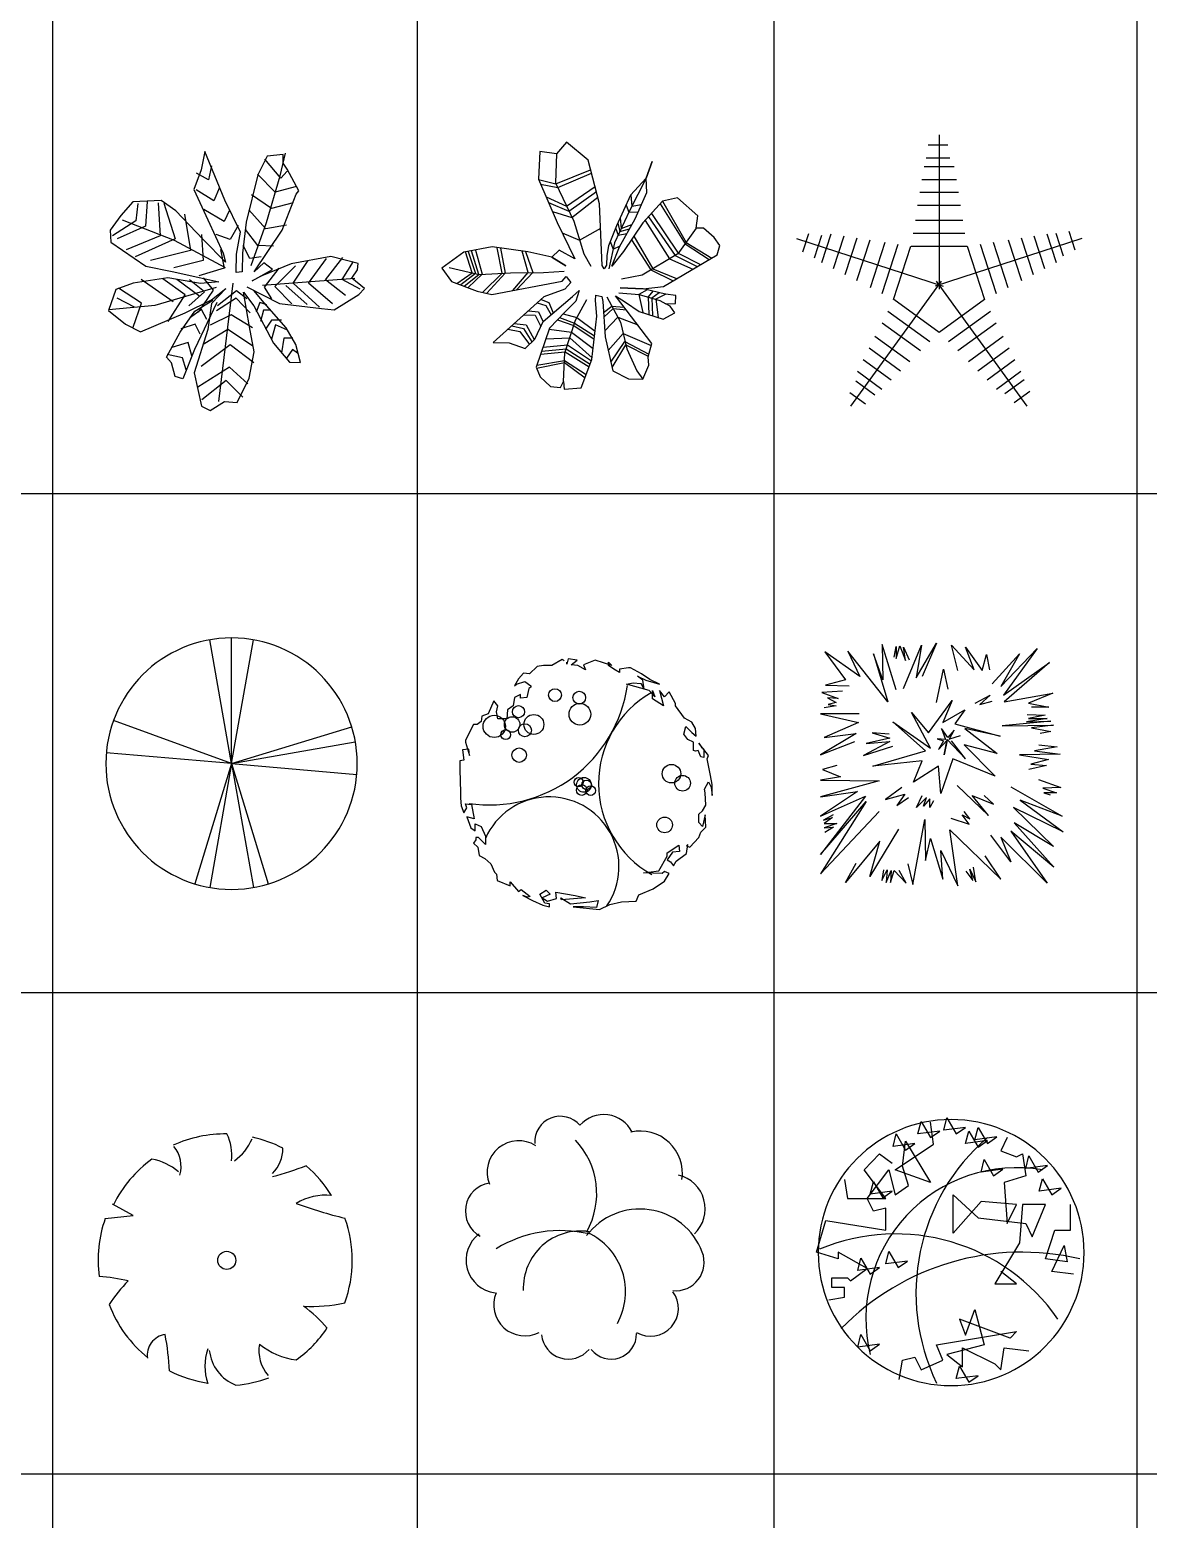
# Model space of a CAD drawing. Header units: millimetres. Extents: x -4017 to 59953, y -688 to 66564.
# Drawn here: x 5755 to 12246, y 25553 to 34195 of the extents above; entities that cross this region are included whole.
import ezdxf

# ---------------------------------------------------------------- set-up
doc = ezdxf.new("R2010")
doc.units = ezdxf.units.MM
doc.layers.add('www.cad-blocks.net', color=7, linetype='Continuous')
doc.styles.get("Standard").update_dxf_attribs({"font": 'arial.ttf'})

# ---------------------------------------------------------------- blocks, each defined once
blk = doc.blocks.new('A$C516926BB')
for p, q in [((8.3458, 38.5194), (8.3458, 0)), ((10.4622, 38.5194), (10.4622, 0)), ((12.5317, 38.5194), (12.5317, 0)), ((14.6381, 38.5194), (14.6381, 0)), ((0, 22.1292), (62.4121, 22.1292)), ((0, 19.2339), (62.4121, 19.2339)), ((0, 16.441), (60.3118, 16.441))]:
    blk.add_line(p, q)
blk = doc.blocks.new('A$C1E936940')
at = {"color": 0, "linetype": 'Continuous'}
for p, q in [((0.5585, 1.503), (0.5387, 1.397)), ((0.6757, 1.2193), (0.5585, 1.503)), ((0.9204, 1.4753), (0.8674, 1.3668)), ((1.0134, 1.4858), (0.9204, 1.4753)), ((0.9971, 1.3613), (1.0277, 1.4931)), ((1.0128, 1.4353), (1.0134, 1.4858)), ((0.5387, 1.397), (0.4958, 1.2825)), ((0.5986, 1.4188), (0.5809, 1.3373)), ((0.9994, 1.3484), (0.9082, 1.4584)), ((1.0364, 1.3877), (0.9994, 1.3484)), ((1.0374, 1.3992), (1.0128, 1.4353)), ((1.1049, 1.2749), (1.0374, 1.3992)), ((0.5809, 1.3373), (0.5113, 1.3768)), ((0.8674, 1.3668), (0.7986, 1.0931)), ((0.967, 1.2662), (0.8639, 1.3715)), ((0.9176, 1.0895), (0.9971, 1.3613)), ((1.0914, 1.2994), (0.967, 1.2662)), ((0.1415, 1.2104), (0.0716, 1.1311)), ((0.3055, 1.2173), (0.1415, 1.2104)), ((0.2244, 1.2131), (0.2148, 1.0686)), ((0.39, 1.1582), (0.3055, 1.2173)), ((0.4958, 1.2825), (0.5757, 1.1068)), ((0.6115, 1.2168), (0.5081, 1.2807)), ((0.6441, 1.2942), (0.6115, 1.2168)), ((0.7667, 1.0336), (0.6757, 1.2193)), ((0.9458, 1.1723), (0.8302, 1.2517)), ((1.0085, 1.0461), (1.0888, 1.2554)), ((1.0888, 1.2554), (1.1049, 1.2749)), ((0.0716, 1.1311), (0.0101, 1.0458)), ((0.1705, 1.2013), (0.1594, 1.0999)), ((0.2891, 1.2042), (0.3006, 1.0128)), ((0.3209, 1.2034), (0.3861, 0.996)), ((0.5491, 0.9915), (0.39, 1.1582)), ((0.4415, 1.1381), (0.4751, 0.9282)), ((0.6706, 1.097), (0.5524, 1.165)), ((0.7014, 1.1621), (0.6706, 1.097)), ((0.9137, 1.0543), (0.8152, 1.1647)), ((1.0719, 1.204), (0.9458, 1.1723)), ((0.0101, 1.0458), (0.0137, 0.976)), ((0.1594, 1.0999), (0.0231, 1.0139)), ((0.2148, 1.0686), (0.0501, 0.9957)), ((0.3834, 0.9861), (0.082, 1.1032)), ((0.5757, 1.1068), (0.6663, 0.9121)), ((0.7524, 1.0728), (0.7054, 0.9914)), ((0.7986, 1.0931), (0.7786, 0.913)), ((0.8666, 0.9574), (0.7959, 1.0506)), ((0.827, 0.8415), (0.9176, 1.0895)), ((0.8444, 0.8041), (1.0085, 1.0461)), ((1.0338, 1.0759), (0.9137, 1.0543)), ((0.0137, 0.976), (0.2169, 0.8376)), ((0.3006, 1.0128), (0.1022, 0.9317)), ((0.3861, 0.996), (0.154, 0.8913)), ((0.6788, 0.8281), (0.3834, 0.9861)), ((0.5403, 1.0211), (0.5489, 0.8694)), ((0.6788, 0.8606), (0.5491, 0.9915)), ((0.7054, 0.9914), (0.6257, 1.0215)), ((0.7431, 0.9063), (0.7667, 1.0336)), ((0.8209, 0.881), (0.7812, 0.9571)), ((0.958, 0.9524), (0.8666, 0.9574)), ((0.4751, 0.9282), (0.2446, 0.8699)), ((0.5489, 0.8694), (0.3786, 0.828)), ((0.6498, 0.9332), (0.6708, 0.8261)), ((0.6663, 0.9121), (0.6788, 0.8606)), ((0.7405, 0.8004), (0.7431, 0.9063)), ((0.7786, 0.913), (0.7752, 0.8046)), ((0.8863, 0.8917), (0.8209, 0.881)), ((1.2898, 0.8931), (1.0601, 0.8511)), ((1.0724, 0.7394), (1.1583, 0.8708)), ((1.1611, 0.7383), (1.2652, 0.8812)), ((1.2602, 0.7573), (1.3601, 0.8869)), ((1.449, 0.8517), (1.2898, 0.8931)), ((0.2169, 0.8376), (0.3691, 0.8056)), ((0.3691, 0.8056), (0.5699, 0.7623)), ((0.6708, 0.8261), (0.5234, 0.781)), ((0.7752, 0.8046), (0.7405, 0.8004)), ((0.8341, 0.7515), (0.9519, 0.8186)), ((0.8896, 0.7804), (0.8341, 0.7515)), ((0.902, 0.8559), (0.8444, 0.8041)), ((1.0601, 0.8511), (0.8896, 0.7804)), ((0.9519, 0.8186), (0.902, 0.8559)), ((0.906, 0.7145), (0.9906, 0.8255)), ((0.966, 0.7193), (1.086, 0.8386)), ((1.3562, 0.759), (1.4224, 0.8633)), ((1.4119, 0.7676), (1.4444, 0.8156)), ((1.4444, 0.8156), (1.449, 0.8517)), ((0.0426, 0.7008), (0, 0.5798)), ((0.144, 0.7378), (0.0426, 0.7008)), ((0.1906, 0.623), (0.0584, 0.7097)), ((0.3449, 0.7701), (0.144, 0.7378)), ((0.3758, 0.6293), (0.1893, 0.7588)), ((0.2702, 0.61), (0.6269, 0.7156)), ((0.4453, 0.6704), (0.3151, 0.7645)), ((0.533, 0.7367), (0.3449, 0.7701)), ((0.5304, 0.6617), (0.3959, 0.7598)), ((0.5566, 0.6891), (0.4709, 0.7571)), ((0.6082, 0.6983), (0.5213, 0.5693)), ((0.6407, 0.7464), (0.533, 0.7367)), ((0.5492, 0.7701), (0.6082, 0.6983)), ((0.5699, 0.7623), (0.6407, 0.7464)), ((0.5973, 0.6416), (0.6802, 0.7077)), ((0.6802, 0.7077), (0.5977, 0.6197)), ((0.7435, 0.6939), (0.6325, 0.6068)), ((0.6409, 0.0515), (0.7242, 0.7377)), ((0.8029, 0.6482), (0.7435, 0.6939)), ((0.8034, 0.7174), (0.9923, 0.6197)), ((0.9025, 0.6248), (0.8436, 0.695)), ((1.4299, 0.7652), (0.8933, 0.7245)), ((0.9477, 0.6475), (0.906, 0.7145)), ((1.064, 0.6186), (0.966, 0.7193)), ((1.1521, 0.615), (1.03, 0.725)), ((1.2252, 0.6), (1.0724, 0.7394)), ((1.3, 0.6177), (1.1611, 0.7383)), ((1.3756, 0.6672), (1.2602, 0.7573)), ((1.4615, 0.7042), (1.3562, 0.759)), ((1.4866, 0.708), (1.4119, 0.7676)), ((1.4534, 0.6729), (1.4866, 0.708)), ((0.0013, 0.5864), (0.2702, 0.61)), ((0.1504, 0.599), (0.05, 0.6523)), ((0.1425, 0.4838), (0.1906, 0.623)), ((0.3467, 0.5163), (0.4453, 0.6704)), ((0.4442, 0.5661), (0.5973, 0.6416)), ((0.4665, 0.6064), (0.5566, 0.6891)), ((0.629, 0.627), (0.4991, 0.3542)), ((0.5007, 0.5756), (0.6055, 0.6404)), ((0.5977, 0.6197), (0.5761, 0.4704)), ((0.7416, 0.6523), (0.6267, 0.578)), ((0.8225, 0.567), (0.7416, 0.6523)), ((0.8186, 0.4854), (0.7839, 0.6854)), ((0.7839, 0.6854), (0.8425, 0.6063)), ((0.8425, 0.6063), (0.9578, 0.3909)), ((0.8773, 0.626), (0.8574, 0.5696)), ((0.9194, 0.6127), (0.8773, 0.626)), ((1.0305, 0.4801), (0.9025, 0.6248)), ((0.9923, 0.6197), (1.2363, 0.5917)), ((1.3091, 0.5832), (1.4534, 0.6729)), ((0, 0.5798), (0.0993, 0.5011)), ((0.1854, 0.4559), (0.4442, 0.5661)), ((0.4166, 0.4549), (0.5007, 0.5756)), ((0.54, 0.5866), (0.4765, 0.5401)), ((0.5715, 0.5272), (0.54, 0.5866)), ((0.7125, 0.5548), (0.5894, 0.4955)), ((0.836, 0.479), (0.7125, 0.5548)), ((0.8999, 0.5824), (0.8813, 0.5155)), ((0.943, 0.5822), (0.8999, 0.5824)), ((0.9452, 0.5245), (0.9121, 0.4707)), ((1.0046, 0.5235), (0.9452, 0.5245)), ((1.2363, 0.5917), (1.3091, 0.5832)), ((0.0993, 0.5011), (0.1854, 0.4559)), ((0.3362, 0.3091), (0.4166, 0.4549)), ((0.5029, 0.5008), (0.4205, 0.473)), ((0.5761, 0.4704), (0.498, 0.2174)), ((0.5311, 0.4429), (0.5029, 0.5008)), ((0.6925, 0.4691), (0.5489, 0.382)), ((0.8357, 0.3756), (0.6925, 0.4691)), ((0.8457, 0.3404), (0.8186, 0.4854)), ((0.9694, 0.4965), (0.946, 0.4139)), ((1.0385, 0.4667), (0.9694, 0.4965)), ((1.0876, 0.3822), (1.0305, 0.4801)), ((0.4621, 0.3937), (0.3683, 0.3653)), ((0.4991, 0.3542), (0.4322, 0.1839)), ((0.4831, 0.3175), (0.4621, 0.3937)), ((0.706, 0.3811), (0.5384, 0.2553)), ((0.8441, 0.2768), (0.706, 0.3811)), ((0.9578, 0.3909), (1.0506, 0.2793)), ((1.0182, 0.4184), (1.0038, 0.3339)), ((1.0694, 0.4187), (1.0182, 0.4184)), ((1.0688, 0.3527), (1.0323, 0.3036)), ((1.0967, 0.3322), (1.0688, 0.3527)), ((1.1149, 0.2786), (1.0876, 0.3822)), ((0.3665, 0.2757), (0.3362, 0.3091)), ((0.43, 0.305), (0.3395, 0.3247)), ((0.386, 0.1961), (0.3665, 0.2757)), ((0.4507, 0.2353), (0.43, 0.305)), ((0.8161, 0.1875), (0.8457, 0.3404)), ((1.0506, 0.2793), (1.1149, 0.2786)), ((0.4322, 0.1839), (0.386, 0.1961)), ((0.498, 0.2174), (0.539, 0.0242)), ((0.703, 0.2508), (0.5186, 0.1355)), ((0.6826, 0.1732), (0.5411, 0.0609)), ((0.7787, 0.0773), (0.6826, 0.1732)), ((0.8089, 0.1537), (0.703, 0.2508)), ((0.7461, 0.0463), (0.8161, 0.1875)), ((0.539, 0.0242), (0.5898, 0)), ((0.5898, 0), (0.6734, 0.0515)), ((0.6734, 0.0515), (0.7461, 0.0463))]:
    blk.add_line(p, q, dxfattribs=at)
blk = doc.blocks.new('A$C24F46AF9')
at = {"color": 0}
for p, q in [((0.7233, 1.4332), (0.6651, 1.3652)), ((0.848, 1.3285), (0.7233, 1.4332)), ((0.5674, 1.3797), (0.5601, 1.2179)), ((0.6651, 1.3652), (0.5674, 1.3797)), ((0.6651, 1.3652), (0.6586, 1.1965)), ((0.9152, 1.0762), (0.848, 1.3285)), ((1.1847, 1.2254), (1.221, 1.3212)), ((1.221, 1.3212), (1.1847, 1.2254)), ((0.5601, 1.2179), (0.6691, 0.9663)), ((0.5606, 1.2167), (0.6608, 1.192)), ((0.6608, 1.192), (0.8625, 1.2738)), ((0.6716, 1.1694), (0.8682, 1.2526)), ((1.1847, 1.2254), (1.0881, 1.0348)), ((1.1847, 1.2254), (1.0944, 1.125)), ((1.1897, 1.1404), (1.1847, 1.2254)), ((0.5724, 1.1896), (0.6716, 1.1694)), ((0.6586, 1.1965), (0.7651, 0.9741)), ((0.7231, 1.0617), (0.8888, 1.1753)), ((0.7368, 1.0333), (0.8963, 1.1473)), ((1.0944, 1.125), (1.0131, 0.9479)), ((1.0957, 1.1265), (1.1016, 1.0616)), ((1.1206, 0.9883), (1.1897, 1.1404)), ((0.604, 1.1167), (0.7231, 1.0617)), ((0.6184, 1.0834), (0.7368, 1.0333)), ((0.7547, 0.9957), (0.9051, 1.1143)), ((0.9306, 0.7175), (0.9152, 1.0762)), ((1.0684, 1.0683), (1.0841, 1.0264)), ((1.1016, 1.0616), (1.1584, 1.0715)), ((1.2794, 1.0915), (1.1665, 0.9659)), ((1.2658, 1.0763), (1.4111, 0.8437)), ((1.3664, 1.111), (1.2794, 1.0915)), ((1.2806, 1.0918), (1.4165, 0.8512)), ((1.4857, 1.0063), (1.3664, 1.111)), ((0.6411, 1.0309), (0.7547, 0.9957)), ((0.6691, 0.9663), (0.771, 0.7567)), ((0.7651, 0.9741), (0.8232, 0.7855)), ((1.0881, 1.0348), (1.0008, 0.8489)), ((1.0205, 0.9638), (1.0316, 0.9145)), ((1.031, 0.8256), (1.1206, 0.9883)), ((1.0344, 0.9943), (1.04, 0.9323)), ((1.04, 0.9323), (1.1024, 0.9551)), ((1.1665, 0.9659), (1.0541, 0.7989)), ((1.0841, 1.0264), (1.1387, 1.0282)), ((1.1786, 0.9794), (1.3205, 0.7563)), ((1.1981, 1.0011), (1.3544, 0.7766)), ((1.2154, 1.0203), (1.3716, 0.789)), ((1.4761, 0.9336), (1.4857, 1.0063)), ((0.6978, 0.9072), (0.7985, 0.8657)), ((0.7985, 0.8657), (0.9213, 0.9336)), ((1.0131, 0.9479), (0.9666, 0.8312)), ((1.0082, 0.9354), (1.0221, 0.8942)), ((1.0221, 0.8942), (1.0739, 0.9036)), ((1.0316, 0.9145), (1.0888, 0.9306)), ((1.1003, 0.8675), (1.2126, 0.6917)), ((1.1134, 0.8871), (1.2248, 0.699)), ((1.4761, 0.9336), (1.3689, 0.7853)), ((1.5176, 0.934), (1.4761, 0.9336)), ((1.5797, 0.8804), (1.5176, 0.934)), ((1.6121, 0.834), (1.5797, 0.8804)), ((0.1277, 0.7949), (0, 0.7028)), ((0.2914, 0.8252), (0.1277, 0.7949)), ((0.1746, 0.6755), (0.1359, 0.7964)), ((0.1525, 0.7995), (0.194, 0.671)), ((0.2147, 0.6661), (0.1713, 0.803)), ((0.194, 0.8072), (0.2338, 0.6669)), ((0.4979, 0.7962), (0.2914, 0.8252)), ((0.3502, 0.6733), (0.3203, 0.8212)), ((0.3399, 0.8184), (0.3665, 0.6742)), ((0.5002, 0.6769), (0.466, 0.8007)), ((0.4846, 0.7981), (0.5267, 0.6771)), ((0.6378, 0.7665), (0.4979, 0.7962)), ((0.6796, 0.8068), (0.6378, 0.7665)), ((0.771, 0.7567), (0.6796, 0.8068)), ((0.8232, 0.7855), (0.8637, 0.7146)), ((0.9666, 0.8312), (0.9569, 0.7767)), ((1.0008, 0.8489), (0.968, 0.6978)), ((0.977, 0.8573), (0.993, 0.8128)), ((0.9865, 0.7132), (1.031, 0.8256)), ((1.0541, 0.7989), (0.9865, 0.7132)), ((0.993, 0.8128), (1.0346, 0.8322)), ((1.3689, 0.7853), (1.1617, 0.6613)), ((1.2852, 0.5963), (1.5979, 0.7798)), ((1.3716, 0.789), (1.5006, 0.7227)), ((1.4111, 0.8437), (1.5508, 0.7522)), ((1.4165, 0.8512), (1.5658, 0.761)), ((1.5979, 0.7798), (1.6121, 0.834)), ((0, 0.7028), (0.0562, 0.6257)), ((0.0411, 0.7067), (0.2156, 0.6659)), ((0.6378, 0.7665), (0.7182, 0.7163)), ((0.7182, 0.7163), (0.6378, 0.7665)), ((0.9417, 0.6981), (0.9306, 0.7175)), ((0.9551, 0.7196), (0.9417, 0.6981)), ((0.9569, 0.7767), (0.9551, 0.7196)), ((1.2126, 0.6917), (1.3416, 0.6294)), ((1.2248, 0.699), (1.3621, 0.6414)), ((1.3205, 0.7563), (1.4565, 0.6968)), ((1.3544, 0.7766), (1.481, 0.7112)), ((0.0562, 0.6257), (0.2053, 0.5695)), ((0.0867, 0.6142), (0.1746, 0.6755)), ((0.194, 0.671), (0.1092, 0.6057)), ((0.1291, 0.5983), (0.2147, 0.6661)), ((0.2338, 0.6669), (0.1522, 0.5896)), ((0.2156, 0.6659), (0.3979, 0.6759)), ((0.2373, 0.5623), (0.3502, 0.6733)), ((0.3665, 0.6742), (0.2603, 0.5571)), ((0.2897, 0.5504), (0.6969, 0.6275)), ((0.3979, 0.6759), (0.5898, 0.6777)), ((0.412, 0.5736), (0.5002, 0.6769)), ((0.5267, 0.6771), (0.4324, 0.5774)), ((0.5898, 0.6777), (0.709, 0.6844)), ((0.6969, 0.6275), (0.721, 0.6543)), ((0.748, 0.6191), (0.7129, 0.5811)), ((0.721, 0.6543), (0.748, 0.6191)), ((1.1617, 0.6613), (1.0413, 0.6382)), ((0.2053, 0.5695), (0.2897, 0.5504)), ((0.5914, 0.5356), (0.297, 0.2712)), ((0.575, 0.5209), (0.6212, 0.5026)), ((0.5884, 0.3937), (0.7577, 0.5372)), ((0.7129, 0.5811), (0.5914, 0.5356)), ((0.7577, 0.5372), (0.7972, 0.573)), ((0.775, 0.3999), (0.8409, 0.5212)), ((0.7972, 0.573), (0.7779, 0.5108)), ((0.8904, 0.5139), (0.8938, 0.5458)), ((0.8938, 0.5458), (0.9271, 0.5388)), ((0.9271, 0.5388), (0.9335, 0.5082)), ((0.9573, 0.536), (1.0356, 0.3887)), ((1.2185, 0.2653), (1.0081, 0.542)), ((1.0081, 0.542), (1.0662, 0.5045)), ((1.027, 0.56), (1.145, 0.5501)), ((1.1686, 0.5829), (1.0334, 0.5877)), ((1.0334, 0.5877), (1.1686, 0.5829)), ((1.1907, 0.5774), (1.1434, 0.5503)), ((1.1434, 0.5503), (1.165, 0.4447)), ((1.145, 0.5501), (1.2647, 0.5156)), ((1.1686, 0.5829), (1.2852, 0.5963)), ((1.2967, 0.551), (1.1686, 0.5829)), ((1.2233, 0.5693), (1.1972, 0.5351)), ((1.1972, 0.5351), (1.2003, 0.4336)), ((1.2613, 0.5598), (1.219, 0.5288)), ((1.219, 0.5288), (1.2223, 0.4267)), ((1.2995, 0.5506), (1.2421, 0.5221)), ((1.2421, 0.5221), (1.2545, 0.4166)), ((1.357, 0.5429), (1.2967, 0.551)), ((1.3562, 0.4975), (1.357, 0.5429)), ((0.5017, 0.455), (0.5602, 0.448)), ((0.5533, 0.5014), (0.6037, 0.4861)), ((0.5602, 0.448), (0.5871, 0.3912)), ((0.6037, 0.4861), (0.6334, 0.4319)), ((0.6212, 0.5026), (0.6456, 0.4422)), ((0.7142, 0.4481), (0.6243, 0.3542)), ((0.7041, 0.4376), (0.7834, 0.4154)), ((0.7779, 0.5108), (0.7142, 0.4481)), ((0.8987, 0.4243), (0.8904, 0.5139)), ((0.9335, 0.5082), (0.9466, 0.3032)), ((0.9375, 0.4458), (0.9862, 0.4816)), ((0.9393, 0.4176), (0.9931, 0.4687)), ((0.9862, 0.4816), (1.0581, 0.4763)), ((0.9931, 0.4687), (1.0702, 0.4603)), ((1.0662, 0.5045), (1.1442, 0.4512)), ((1.1442, 0.4512), (1.2847, 0.4071)), ((1.2647, 0.5156), (1.2998, 0.4945)), ((1.2847, 0.4071), (1.3507, 0.4422)), ((1.2998, 0.4945), (1.3562, 0.4975)), ((1.3245, 0.4824), (1.2998, 0.4945)), ((1.3507, 0.4422), (1.3245, 0.4824)), ((0.383, 0.3485), (0.452, 0.3353)), ((0.4047, 0.368), (0.4732, 0.353)), ((0.4199, 0.3816), (0.4893, 0.3733)), ((0.4732, 0.353), (0.5224, 0.275)), ((0.4745, 0.4307), (0.5415, 0.429)), ((0.4893, 0.3733), (0.5355, 0.2883)), ((0.5384, 0.2913), (0.5884, 0.3937)), ((0.5415, 0.429), (0.5736, 0.3634)), ((0.6243, 0.3542), (0.5467, 0.1274)), ((0.622, 0.3475), (0.7526, 0.3309)), ((0.6712, 0.4032), (0.765, 0.3691)), ((0.6825, 0.4151), (0.7696, 0.3833)), ((0.7138, 0.2115), (0.775, 0.3999)), ((0.765, 0.3691), (0.8837, 0.2899)), ((0.7696, 0.3833), (0.8859, 0.3093)), ((0.7834, 0.4154), (0.8888, 0.3358)), ((0.8706, 0.1723), (0.8987, 0.4243)), ((0.9444, 0.338), (1.0202, 0.4176)), ((1.0202, 0.4176), (1.1363, 0.3734)), ((1.0356, 0.3887), (1.0728, 0.2342)), ((0.297, 0.2712), (0.3901, 0.2699)), ((0.3901, 0.2699), (0.4836, 0.2354)), ((0.452, 0.3353), (0.5075, 0.2598)), ((0.4836, 0.2354), (0.5384, 0.2913)), ((0.6033, 0.293), (0.7421, 0.2988)), ((0.7421, 0.2988), (0.8716, 0.1815)), ((0.7526, 0.3309), (0.8777, 0.2363)), ((0.9466, 0.3032), (0.9916, 0.1071)), ((0.9644, 0.2255), (1.0512, 0.3238)), ((0.9801, 0.1572), (1.0623, 0.2777)), ((1.0512, 0.3238), (1.215, 0.2531)), ((1.0623, 0.2777), (1.2007, 0.2039)), ((1.196, 0.1877), (1.2185, 0.2653)), ((0.5724, 0.2024), (0.7156, 0.2172)), ((0.5788, 0.2213), (0.7211, 0.2339)), ((0.5865, 0.2438), (0.729, 0.2583)), ((0.705, 0.0447), (0.7138, 0.2115)), ((0.7156, 0.2172), (0.8543, 0.129)), ((0.7211, 0.2339), (0.8606, 0.1458)), ((0.729, 0.2583), (0.8674, 0.1638)), ((0.9873, 0.1259), (1.0674, 0.2568)), ((1.0674, 0.2568), (1.1971, 0.1914)), ((1.0728, 0.2342), (1.1303, 0.1073)), ((1.2001, 0.1398), (1.196, 0.1877)), ((0.5467, 0.1274), (0.5695, 0.0722)), ((0.5488, 0.1224), (0.7108, 0.1545)), ((0.5509, 0.1395), (0.7115, 0.1675)), ((0.7108, 0.1545), (0.8307, 0.0665)), ((0.7115, 0.1675), (0.8376, 0.0847)), ((0.8083, 0.0071), (0.8706, 0.1723)), ((0.9916, 0.1071), (1.0818, 0.0601)), ((1.1303, 0.1073), (1.1666, 0.0584)), ((1.1666, 0.0584), (1.2001, 0.1398)), ((0.5695, 0.0722), (0.6299, 0.0152)), ((0.6299, 0.0152), (0.6876, 0.0091)), ((0.6876, 0.0091), (0.705, 0.0447)), ((0.705, 0.0447), (0.7101, 0)), ((0.7101, 0), (0.8083, 0.0071)), ((1.0818, 0.0601), (1.1666, 0.0584))]:
    blk.add_line(p, q, dxfattribs=at)
blk = doc.blocks.new('A$C598A5E8B')
at = {"color": 0}
for p, q in [((0.8276, 1.5741), (0.8276, 0.679)), ((0.765, 1.5153), (0.8776, 1.5153)), ((0.74, 1.3905), (0.9151, 1.3905)), ((0.7525, 1.4404), (0.8901, 1.4404)), ((0.7275, 1.3156), (0.9276, 1.3156)), ((0.715, 1.2407), (0.9401, 1.2407)), ((0.7025, 1.1658), (0.9526, 1.1658)), ((0.69, 1.0784), (0.9651, 1.0784)), ((0, 0.9729), (0.8513, 0.6962)), ((0.0366, 0.8952), (0.0714, 1.0022)), ((0.104, 0.8602), (0.1465, 0.991)), ((0.1476, 0.8329), (0.2017, 0.9993)), ((0.215, 0.7978), (0.2768, 0.9881)), ((0.2823, 0.7628), (0.3519, 0.9768)), ((0.3497, 0.7278), (0.427, 0.9656)), ((0.6775, 1.0035), (0.9776, 1.0035)), ((1.6551, 0.9729), (0.8038, 0.6962)), ((1.2281, 0.9656), (1.3054, 0.7278)), ((1.3032, 0.9768), (1.3728, 0.7628)), ((1.3783, 0.9881), (1.4401, 0.7978)), ((1.4534, 0.9993), (1.5075, 0.8329)), ((1.5048, 1.0029), (1.5473, 0.8721)), ((1.5798, 1.0141), (1.6146, 0.9071)), ((0.4289, 0.6889), (0.5139, 0.9505)), ((0.4963, 0.6538), (0.589, 0.9392)), ((0.5636, 0.6188), (0.6641, 0.928)), ((0.665, 0.9286), (0.9901, 0.9286)), ((0.991, 0.928), (1.0915, 0.6188)), ((1.0661, 0.9392), (1.1588, 0.6538)), ((1.1412, 0.9505), (1.2262, 0.6889)), ((0.3161, 0), (0.8422, 0.7242)), ((1.339, 0), (0.8129, 0.7242)), ((0.827, 0.4267), (0.564, 0.6177)), ((1.0911, 0.6177), (0.8281, 0.4267)), ((0.7729, 0.3734), (0.5301, 0.5498)), ((1.125, 0.5498), (0.8822, 0.3734)), ((0.7187, 0.3202), (0.4962, 0.4819)), ((1.1589, 0.4819), (0.9364, 0.3202)), ((0.6573, 0.2568), (0.4549, 0.4038)), ((1.2002, 0.4038), (0.9979, 0.2568)), ((0.549, 0.1504), (0.3871, 0.268)), ((0.6031, 0.2036), (0.421, 0.3359)), ((1.2341, 0.3359), (1.052, 0.2036)), ((1.268, 0.268), (1.1061, 0.1504)), ((0.4949, 0.0971), (0.3532, 0.2)), ((1.3019, 0.2), (1.1603, 0.0971)), ((0.4554, 0.0641), (0.3441, 0.1449)), ((1.3211, 0.1523), (1.2098, 0.0714)), ((0.4013, 0.0108), (0.3102, 0.077)), ((1.355, 0.0843), (1.264, 0.0182))]:
    blk.add_line(p, q, dxfattribs=at)
blk = doc.blocks.new('A$C361D3597')
for q in [(0.6029, 1.4469), (0.7295, 1.458), (0.8562, 1.4469), (0.044, 0.978), (1.4272, 0.9418), (0.0028, 0.7921), (1.448, 0.8552), (0.5162, 0.0308), (0.6029, 0.01), (0.8562, 0.01), (0.9428, 0.0308), (1.4563, 0.6649)]:
    blk.add_line((0.7295, 0.7285), q)
blk.add_ellipse((0.7295, 0.7285), major_axis=(0.7295, 0), ratio=1, start_param=0, end_param=6.283185)
blk = doc.blocks.new('A$C7A665577')
for p, q in [((0.4492, 1.4106), (0.405, 1.3665)), ((0.4852, 1.4146), (0.4492, 1.4106)), ((0.5133, 1.4146), (0.4852, 1.4146)), ((0.5334, 1.4146), (0.5133, 1.4146)), ((0.5935, 1.4507), (0.5334, 1.4146)), ((0.6056, 1.4427), (0.5935, 1.4507)), ((0.6296, 1.4547), (0.6216, 1.4226)), ((0.6216, 1.4226), (0.6216, 1.4347)), ((0.6817, 1.4467), (0.6296, 1.4547)), ((0.6457, 1.4186), (0.6817, 1.4467)), ((0.6858, 1.4146), (0.6457, 1.4186)), ((0.7299, 1.3906), (0.6858, 1.4146)), ((0.786, 1.4467), (0.7178, 1.4186)), ((0.7178, 1.4186), (0.7299, 1.3906)), ((0.8823, 1.4146), (0.786, 1.4467)), ((0.8622, 1.4146), (0.8622, 1.4347)), ((0.8622, 1.4347), (0.8823, 1.4146)), ((0.8943, 1.3946), (0.8622, 1.4146)), ((0.9264, 1.3745), (0.8943, 1.3946)), ((0.9785, 1.4026), (0.9264, 1.3946)), ((0.9264, 1.3946), (0.9264, 1.3745)), ((0.9905, 1.4026), (0.9785, 1.4026)), ((1.0547, 1.3665), (0.9905, 1.4026)), ((0.3409, 1.3385), (0.3168, 1.2984)), ((0.3168, 1.2984), (0.3288, 1.3064)), ((0.3288, 1.3064), (0.377, 1.3224)), ((0.3689, 1.3705), (0.3409, 1.3385)), ((0.405, 1.3665), (0.3689, 1.3705)), ((0.377, 1.3224), (0.4131, 1.2984)), ((0.4131, 1.2984), (0.4131, 1.2904)), ((0.9665, 1.3064), (1.0066, 1.3144)), ((1.0988, 1.2704), (0.9665, 1.3064)), ((1.0066, 1.3144), (1.0507, 1.3104)), ((1.0627, 1.3305), (1.0306, 1.3545)), ((1.0306, 1.3545), (1.0788, 1.3305)), ((1.0507, 1.3104), (1.0707, 1.2784)), ((1.1028, 1.3345), (1.0547, 1.3665)), ((1.0707, 1.2784), (1.0627, 1.3305)), ((1.0788, 1.3305), (1.159, 1.3064)), ((1.159, 1.3064), (1.1028, 1.3345)), ((0.1965, 1.2102), (0.1644, 1.1341)), ((0.2206, 1.1822), (0.1965, 1.2102)), ((0.3168, 1.2303), (0.3088, 1.1822)), ((0.3529, 1.2463), (0.3168, 1.2303)), ((0.3529, 1.2263), (0.3529, 1.2463)), ((0.389, 1.2303), (0.3529, 1.2263)), ((0.401, 1.2824), (0.389, 1.2303)), ((0.4131, 1.2904), (0.401, 1.2824)), ((1.1309, 1.2343), (1.0988, 1.2704)), ((1.1189, 1.2223), (1.1189, 1.2704)), ((1.1189, 1.2704), (1.1309, 1.2343)), ((1.183, 1.1822), (1.1189, 1.2223)), ((1.187, 1.2343), (1.159, 1.2704)), ((1.159, 1.2704), (1.183, 1.1822)), ((1.2151, 1.2623), (1.187, 1.2343)), ((1.2512, 1.1942), (1.2151, 1.2623)), ((0.1644, 1.1341), (0.1283, 1.1221)), ((0.2125, 1.1461), (0.2206, 1.1822)), ((0.2206, 1.106), (0.2125, 1.1461)), ((0.2767, 1.1581), (0.2727, 1.106)), ((0.3088, 1.1822), (0.2767, 1.1581)), ((1.2512, 1.1822), (1.2512, 1.1942)), ((1.3033, 1.1101), (1.2512, 1.1822)), ((0.0802, 1.074), (0.0321, 0.9818)), ((0.1003, 1.074), (0.0802, 1.074)), ((0.1243, 1.09), (0.1003, 1.074)), ((0.1283, 1.1221), (0.1243, 1.09)), ((0.2727, 1.106), (0.2206, 1.106)), ((1.2993, 1.0179), (1.3114, 1.062)), ((1.3475, 1.086), (1.3033, 1.1101)), ((1.3114, 1.062), (1.3475, 1.0259)), ((1.3675, 1.0499), (1.3475, 1.086)), ((1.3715, 1.0059), (1.3675, 1.0499)), ((0.0321, 0.9818), (0.0321, 0.9698)), ((0.0321, 0.9698), (0.0561, 0.8937)), ((1.3234, 0.9858), (1.2993, 1.0179)), ((1.3555, 0.9698), (1.3234, 0.9858)), ((1.3475, 1.0259), (1.3715, 1.0059)), ((1.3555, 0.9217), (1.3555, 0.9698)), ((1.4437, 0.8937), (1.3876, 0.9658)), ((1.3876, 0.9658), (1.4036, 0.9417)), ((0.0241, 0.8656), (0, 0.8616)), ((0.0521, 0.9297), (0.016, 0.9257)), ((0.016, 0.9257), (0.0241, 0.8656)), ((0.0561, 0.8937), (0.0521, 0.9297)), ((1.3675, 0.9177), (1.3555, 0.9217)), ((1.3835, 0.9217), (1.3675, 0.9177)), ((1.3996, 0.8856), (1.3835, 0.9217)), ((1.4156, 0.8816), (1.3996, 0.8856)), ((1.4036, 0.9417), (1.4156, 0.9297)), ((1.4156, 0.9297), (1.4156, 0.8816)), ((1.4357, 0.8736), (1.4437, 0.8937)), ((1.4557, 0.7774), (1.4357, 0.8736)), ((0, 0.8616), (0, 0.8095)), ((0, 0.8095), (0.004, 0.6813)), ((1.4196, 0.6973), (1.4437, 0.7414)), ((1.4236, 0.6773), (1.4196, 0.6973)), ((1.4437, 0.7414), (1.4597, 0.7093)), ((1.4638, 0.7253), (1.4557, 0.7774)), ((1.4597, 0.7093), (1.4638, 0.6612)), ((1.4638, 0.6612), (1.4638, 0.7253)), ((0.004, 0.6813), (0.004, 0.6452)), ((0.004, 0.6452), (0.008, 0.6011)), ((0.0401, 0.5891), (0.0321, 0.6131)), ((0.0321, 0.6131), (0.0682, 0.6091)), ((0.0682, 0.6091), (0.0842, 0.525)), ((1.4076, 0.5731), (1.4277, 0.6051)), ((1.4277, 0.6051), (1.4236, 0.6773)), ((0.008, 0.6011), (0.0241, 0.561)), ((0.0241, 0.561), (0.0401, 0.5891)), ((0.0401, 0.537), (0.0642, 0.4729)), ((0.0842, 0.525), (0.0401, 0.537)), ((1.3876, 0.553), (1.4076, 0.5731)), ((1.3876, 0.5049), (1.3876, 0.553)), ((1.4236, 0.549), (1.4076, 0.4809)), ((1.4277, 0.4769), (1.4236, 0.549)), ((0.0642, 0.4729), (0.0882, 0.4568)), ((0.0882, 0.4849), (0.0882, 0.4969)), ((0.0882, 0.4969), (0.1243, 0.4809)), ((0.0882, 0.4568), (0.0882, 0.4849)), ((0.1243, 0.4809), (0.1484, 0.4248)), ((1.4076, 0.4809), (1.3876, 0.5049)), ((1.3876, 0.4168), (1.3996, 0.4488)), ((1.3996, 0.4488), (1.4277, 0.4769)), ((0.0922, 0.4047), (0.0802, 0.3847)), ((0.0802, 0.3847), (0.1043, 0.3607)), ((0.0922, 0.4168), (0.0922, 0.4047)), ((0.1083, 0.4168), (0.0922, 0.4168)), ((0.1043, 0.3607), (0.1123, 0.3126)), ((0.1484, 0.3767), (0.1083, 0.4168)), ((0.1484, 0.4248), (0.1484, 0.3767)), ((1.2031, 0.3286), (1.2713, 0.3727)), ((1.2713, 0.3727), (1.2753, 0.3366)), ((1.3154, 0.3246), (1.3234, 0.3767)), ((1.3234, 0.3767), (1.3154, 0.3687)), ((1.3154, 0.3687), (1.3354, 0.3607)), ((1.3354, 0.3607), (1.3876, 0.4168)), ((0.1123, 0.3126), (0.1444, 0.2965)), ((0.1444, 0.2965), (0.1805, 0.2645)), ((0.1805, 0.2645), (0.2005, 0.2164)), ((1.155, 0.2244), (1.2031, 0.3086)), ((1.2352, 0.3326), (1.2031, 0.2885)), ((1.2031, 0.3086), (1.2031, 0.3286)), ((1.2031, 0.2885), (1.2231, 0.2765)), ((1.2231, 0.2765), (1.2392, 0.2525)), ((1.2753, 0.3366), (1.2352, 0.3326)), ((1.2392, 0.2525), (1.2552, 0.2805)), ((1.2552, 0.2805), (1.3154, 0.3246)), ((0.2005, 0.2164), (0.2125, 0.2044)), ((0.2125, 0.2044), (0.2166, 0.1683)), ((1.0667, 0.2124), (1.155, 0.2244)), ((1.175, 0.2084), (1.0667, 0.2124)), ((1.187, 0.2204), (1.175, 0.2084)), ((1.2151, 0.2084), (1.187, 0.2204)), ((1.187, 0.1643), (1.2151, 0.2084)), ((0.2166, 0.1683), (0.2928, 0.1363)), ((0.2928, 0.1363), (0.2928, 0.1603)), ((0.2928, 0.1603), (0.3409, 0.1042)), ((0.3409, 0.1042), (0.3569, 0.1162)), ((0.3569, 0.1162), (0.409, 0.0761)), ((0.4652, 0.0882), (0.5013, 0.1122)), ((0.4933, 0.0361), (0.4652, 0.0882)), ((0.5253, 0.0882), (0.4772, 0.0681)), ((0.5013, 0.1122), (0.5253, 0.0882)), ((0.5574, 0.1002), (0.6697, 0.0801)), ((0.5614, 0.0641), (0.5574, 0.1002)), ((1.0387, 0.0842), (1.1229, 0.1202)), ((1.1229, 0.1202), (1.187, 0.1643)), ((0.393, 0.0721), (0.3649, 0.0801)), ((0.3649, 0.0801), (0.4211, 0.0521)), ((0.409, 0.0761), (0.393, 0.0721)), ((0.4211, 0.0521), (0.4812, 0.024)), ((0.4772, 0.0681), (0.5093, 0.0481)), ((0.4812, 0.024), (0.5213, 0.016)), ((0.5213, 0.0321), (0.4933, 0.0361)), ((0.5093, 0.0481), (0.5614, 0.0641)), ((0.5213, 0.016), (0.5213, 0.0321)), ((0.5895, 0.0561), (0.5855, 0.0681)), ((0.5855, 0.0681), (0.6416, 0.0321)), ((0.7299, 0.0681), (0.5895, 0.0561)), ((0.6416, 0.0321), (0.7539, 0.0441)), ((0.6577, 0.016), (0.8101, 0)), ((0.7178, 0.016), (0.6577, 0.016)), ((0.6697, 0.0801), (0.7299, 0.0681)), ((0.794, 0.012), (0.7178, 0.016)), ((0.7539, 0.0441), (0.8021, 0.0521)), ((0.8021, 0.0521), (0.794, 0.012)), ((0.8101, 0), (0.8702, 0.0281)), ((0.8702, 0.0281), (0.9384, 0.0441)), ((0.9384, 0.0441), (1.0226, 0.0481)), ((1.0226, 0.0481), (1.0387, 0.0842))]:
    blk.add_line(p, q)
for centre, major_axis, start_param, end_param in [((0.173, 1.4146), (-0.8078, 0), 1.422356, 2.998264), ((0.5522, 1.2437), (0.0263, 0.0263), 5.497787, 11.780972), ((0.6931, 1.2289), (0.0263, 0.0263), 5.497787, 11.780972), ((1.4107, 0.7312), (0.6057, 0), 2.089425, 4.199491), ((0.1999, 1.0622), (0.0458, 0.0458), 5.497787, 11.780972), ((0.3408, 1.1474), (0.0249, 0.0249), 5.497787, 11.780972), ((0.4298, 1.0733), (-0.0409, 0.0409), 3.926991, 10.210176), ((0.6968, 1.1326), (0.0446, 0.0446), 5.497787, 11.780972), ((0.2667, 1.014), (-0.02, 0.02), 3.926991, 10.210176), ((0.3037, 1.0733), (-0.0319, 0.0319), 3.926991, 10.210176), ((0.3779, 1.0399), (-0.0267, 0.0267), 3.926991, 10.210176), ((0.3445, 0.8954), (-0.0297, 0.0297), 3.926991, 10.210176), ((1.2285, 0.7876), (-0.0379, 0.0379), 3.926991, 10.210176), ((1.2929, 0.7325), (0.0322, 0.0322), 5.497787, 11.780972), ((0.6891, 0.7386), (0.0186, 0.0186), 5.497787, 11.780972), ((0.7075, 0.6927), (0.0217, 0.0217), 5.497787, 11.780972), ((0.7207, 0.7227), (-0.0304, 0.0304), 3.926991, 10.210176), ((0.7351, 0.7233), (-0.0196, 0.0196), 3.926991, 10.210176), ((0.7596, 0.6896), (-0.0196, 0.0196), 3.926991, 10.210176), ((0.5188, 0.2481), (-0.4051, 0), 2.544685, 5.866448), ((1.1887, 0.4906), (-0.0322, 0.0322), 3.926991, 10.210176)]:
    blk.add_ellipse(centre, major_axis=major_axis, ratio=1, start_param=start_param, end_param=end_param)
blk = doc.blocks.new('A$C2A4A40F9')
for p, q in [((0.3586, 1.4011), (0.3622, 1.1954)), ((0.4383, 1.1372), (0.3586, 1.4011)), ((0.4274, 1.3274), (0.4383, 1.3895)), ((0.4383, 1.3196), (0.46, 1.3934)), ((0.4383, 1.3895), (0.4383, 1.3196)), ((0.46, 1.3934), (0.4926, 1.308)), ((0.4818, 1.1449), (0.5868, 1.3972)), ((0.4926, 1.308), (0.4818, 1.3856)), ((0.4818, 1.3856), (0.5144, 1.3119)), ((0.5542, 1.207), (0.6738, 1.4089)), ((0.5868, 1.3972), (0.5542, 1.207)), ((0.6738, 1.4089), (0.5905, 1.2148)), ((0.7969, 1.2498), (0.7607, 1.3972)), ((0.7607, 1.3972), (0.8911, 1.2536)), ((0.8911, 1.2536), (0.8404, 1.3856)), ((0.8404, 1.3856), (0.9382, 1.2498)), ((0.2282, 1.2148), (0.0254, 1.3585)), ((0.0254, 1.3585), (0.1448, 1.1954)), ((0.3912, 1.0673), (0.1594, 1.3623)), ((0.1594, 1.3623), (0.2282, 1.2148)), ((0.3622, 1.1954), (0.3079, 1.3468)), ((0.3079, 1.3468), (0.3912, 1.0673)), ((0.9382, 1.2498), (0.9636, 1.3429)), ((0.9636, 1.3429), (0.9816, 1.2536)), ((0.9962, 1.1721), (1.1556, 1.3468)), ((1.0469, 1.1566), (1.257, 1.3778)), ((1.1556, 1.3468), (1.0469, 1.1566)), ((1.257, 1.3778), (1.0614, 1.1061)), ((0.6738, 1.0634), (0.7136, 1.2575)), ((0.7136, 1.2575), (0.7389, 1.1411)), ((1.0614, 1.1061), (1.3294, 1.2963)), ((1.3294, 1.2963), (1.065, 1.0673)), ((0.1268, 1.1294), (0.0072, 1.1217)), ((0.1448, 1.1954), (0.0289, 1.1644)), ((0.0289, 1.1644), (0.1666, 1.1604)), ((0.0072, 1.1217), (0.1014, 1.0868)), ((0.0905, 1.044), (0.0217, 1.0324)), ((0.1014, 1.0868), (0.0398, 1.0906)), ((0.0398, 1.0906), (0.0905, 1.0634)), ((0.0905, 1.0634), (0.0434, 1.0518)), ((0.0434, 1.0518), (0.0905, 1.044)), ((0.6266, 0.8888), (0.7643, 1.0751)), ((0.7643, 1.0751), (0.71, 0.947)), ((0.8983, 1.0596), (0.9853, 1.1061)), ((0.9853, 1.1061), (0.9237, 1.0518)), ((0.9237, 1.0518), (0.9962, 1.0712)), ((1.065, 1.0673), (1.3475, 1.1178)), ((1.3475, 1.1178), (1.2063, 1.0596)), ((1.2063, 1.0596), (1.3258, 1.0363)), ((0.2246, 0.9974), (0, 0.9974)), ((0, 0.9974), (0.2209, 0.947)), ((0.4202, 0.9509), (0.6375, 0.7995)), ((0.6086, 0.784), (0.4202, 0.9509)), ((0.6375, 0.7995), (0.5289, 1.0053)), ((0.5289, 1.0053), (0.6266, 0.8888)), ((0.71, 0.947), (0.8368, 1.0208)), ((0.8368, 1.0208), (0.7788, 0.9393)), ((1.3366, 0.9548), (1.0541, 0.9276)), ((1.3149, 0.9703), (1.1954, 0.9509)), ((1.1954, 0.9509), (1.3366, 0.9548)), ((1.199, 0.9936), (1.304, 0.9897)), ((1.304, 0.9897), (1.2063, 0.9703)), ((1.2063, 0.9703), (1.3149, 0.9703)), ((1.3258, 1.0363), (1.2244, 1.0363)), ((0.2064, 0.8849), (0, 0.7607)), ((0.2209, 0.947), (0.0217, 0.8617)), ((0.0217, 0.8617), (0.2064, 0.8849)), ((0.3984, 0.881), (0.3006, 0.8888)), ((0.3006, 0.8888), (0.4021, 0.8577)), ((0.7389, 0.8617), (0.7027, 0.9121)), ((0.7027, 0.9121), (0.7245, 0.85)), ((0.7752, 0.9043), (0.7389, 0.8617)), ((0.7462, 0.85), (0.7752, 0.9043)), ((0.7498, 0.8538), (0.8114, 0.8732)), ((0.7788, 0.9393), (1.0432, 0.8694)), ((1.0432, 0.8694), (0.8368, 0.9121)), ((0.8368, 0.9121), (1.0251, 0.7685)), ((1.0541, 0.9276), (1.3512, 0.9315)), ((1.3512, 0.9315), (1.2244, 0.916)), ((1.2244, 0.916), (1.3366, 0.8966)), ((1.3366, 0.8966), (1.2751, 0.8849)), ((0, 0.7607), (0.1992, 0.8383)), ((0.4021, 0.8383), (0.2499, 0.7568)), ((0.2499, 0.7568), (0.4202, 0.8112)), ((0.4021, 0.8577), (0.2644, 0.8267)), ((0.2644, 0.8267), (0.4021, 0.8383)), ((0.3043, 0.6947), (0.6086, 0.784)), ((0.7245, 0.85), (0.6773, 0.8538)), ((0.6773, 0.8538), (0.7136, 0.8422)), ((0.6847, 0.7917), (0.7354, 0.8461)), ((0.7136, 0.8422), (0.6847, 0.7917)), ((0.7172, 0.7607), (0.7354, 0.85)), ((0.7354, 0.8461), (0.7172, 0.7607)), ((0.7354, 0.85), (0.8404, 0.7374)), ((0.8404, 0.7374), (0.7607, 0.8422)), ((1.0251, 0.7685), (0.8331, 0.8189)), ((0.8331, 0.8189), (1.0143, 0.6365)), ((1.3729, 0.8073), (1.2425, 0.784)), ((1.2425, 0.784), (1.391, 0.7646)), ((1.2679, 0.8189), (1.3729, 0.8073)), ((0.0941, 0.6986), (0.0108, 0.6753)), ((0.5905, 0.7258), (0.3043, 0.6947)), ((0.5397, 0.6016), (0.5905, 0.7258)), ((0.6847, 0.6947), (0.5397, 0.6016)), ((0.6991, 0.5356), (0.6847, 0.6947)), ((0.768, 0.7374), (0.6991, 0.5356)), ((1.0143, 0.6365), (0.768, 0.7374)), ((1.391, 0.7646), (1.1556, 0.7607)), ((1.1556, 0.7607), (1.3222, 0.7336)), ((1.3113, 0.6986), (1.2098, 0.6753)), ((1.3222, 0.7336), (1.2207, 0.7064)), ((1.2207, 0.7064), (1.3113, 0.6986)), ((0.1159, 0.6326), (0, 0.6132)), ((0, 0.6132), (0.3405, 0.6093)), ((0.3405, 0.6093), (0, 0.5162)), ((0.0108, 0.6753), (0.1159, 0.6326)), ((1.2642, 0.6171), (1.3947, 0.5706)), ((0.2137, 0.5472), (0, 0.4036)), ((0, 0.5162), (0.2137, 0.5472)), ((0.2608, 0.52), (0, 0.1824)), ((0, 0.4036), (0.2608, 0.52)), ((0.4709, 0.5706), (0.3767, 0.5006)), ((0.3767, 0.5006), (0.489, 0.5317)), ((0.489, 0.5317), (0.4419, 0.4657)), ((0.5579, 0.4541), (0.5905, 0.524)), ((0.7933, 0.5821), (0.9744, 0.4075)), ((0.9744, 0.4075), (0.8802, 0.524)), ((0.8802, 0.524), (1.0034, 0.4735)), ((1.0034, 0.4735), (0.949, 0.524)), ((1.1048, 0.5744), (1.4019, 0.4036)), ((1.3947, 0.5706), (1.2896, 0.5666)), ((1.2896, 0.5666), (1.3693, 0.5395)), ((1.3693, 0.5395), (1.2968, 0.5395)), ((1.2968, 0.5395), (1.3331, 0.5278)), ((0, 0.1824), (0.2644, 0.489)), ((0.2644, 0.489), (0, 0.0698)), ((0.4419, 0.4657), (0.5107, 0.5123)), ((0.6158, 0.5123), (0.5579, 0.4541)), ((0.5977, 0.4619), (0.6158, 0.5123)), ((0.6339, 0.5045), (0.5977, 0.4619)), ((0.6339, 0.4541), (0.6339, 0.5045)), ((0.6556, 0.4929), (0.6339, 0.4541)), ((1.1193, 0.4541), (1.3512, 0.2289)), ((1.4091, 0.3144), (1.1193, 0.4541)), ((1.1591, 0.4968), (1.4091, 0.3144)), ((1.4019, 0.4036), (1.1591, 0.4968)), ((0, 0.0698), (0.3405, 0.4308)), ((0.0724, 0.4114), (0.018, 0.3804)), ((0.018, 0.3804), (0.0688, 0.3959)), ((0.0688, 0.3959), (0.0217, 0.3609)), ((0.0217, 0.3609), (0.0941, 0.3609)), ((0.0941, 0.3609), (0.0217, 0.3376)), ((0.5361, 0.0078), (0.6049, 0.3842)), ((0.6049, 0.3842), (0.6086, 0.1474)), ((0.7571, 0.392), (0.8622, 0.357)), ((0.8622, 0.357), (0.8222, 0.4114)), ((0.8222, 0.4114), (0.8657, 0.3881)), ((0.8657, 0.3881), (0.8331, 0.4308)), ((1.3512, 0.2289), (1.123, 0.3648)), ((1.123, 0.3648), (1.3548, 0.1087)), ((0.0217, 0.3376), (0.0761, 0.3415)), ((0.0761, 0.3415), (0.0254, 0.3104)), ((0.3441, 0.26), (0.1448, 0.0194)), ((0.4528, 0.3299), (0.2862, 0.0543)), ((0.2862, 0.0543), (0.3441, 0.26)), ((0.6086, 0.1474), (0.6375, 0.2755)), ((0.6375, 0.2755), (0.71, 0.0388)), ((0.7969, 0), (0.7498, 0.326)), ((0.7498, 0.326), (1.0469, 0.0388)), ((1.1048, 0.1397), (0.9889, 0.2949)), ((1.0469, 0.2833), (1.1048, 0.1397)), ((1.3149, 0.0155), (1.0469, 0.2833)), ((1.3548, 0.1087), (1.1048, 0.3183)), ((1.1048, 0.3183), (1.3149, 0.0155)), ((0.71, 0.0388), (0.6991, 0.2057)), ((0.6991, 0.2057), (0.7969, 0)), ((1.0469, 0.0388), (0.9563, 0.1746)), ((0.1448, 0.0194), (0.2064, 0.1319)), ((0.3658, 0.0931), (0.355, 0.031)), ((0.355, 0.031), (0.3876, 0.0931)), ((0.3876, 0.0931), (0.3804, 0.0194)), ((0.3804, 0.0194), (0.4093, 0.0893)), ((0.4093, 0.0893), (0.4057, 0.0194)), ((0.4057, 0.0194), (0.4274, 0.0893)), ((0.4274, 0.0893), (0.4963, 0.0155)), ((0.4963, 0.0155), (0.4564, 0.0893)), ((0.5071, 0.1281), (0.5361, 0.0078)), ((0.8839, 0.031), (0.8657, 0.097)), ((0.8657, 0.097), (0.902, 0.0233)), ((0.902, 0.0233), (0.8875, 0.1087)), ((0.844, 0.0853), (0.8839, 0.031))]:
    blk.add_line(p, q)
at = {"width": 0.8, "flags": 9}
for tag in ['XSIZE', 'YSIZE']:
    blk.add_attdef(tag, (0.6671, 0.659), '', height=0.000207, dxfattribs=at)
blk = doc.blocks.new('A$C63150AB7')
for p, q in [((0.2029, 0.9851), (0.0832, 1.0493)), ((0.0405, 0.9668), (0.2029, 0.9851))]:
    blk.add_line(p, q)
for centre, major_axis, start_param, end_param in [((0.7389, 0.7242), (0.5186, 0.5186), 0.773742, 1.211008), ((0.302, 1.2696), (0.1267, 0.1267), 5.212522, 6.19173), ((0.5096, 1.3383), (-0.1881, 0.1881), 3.788717, 4.391472), ((0.6339, 1.5318), (-0.1967, 0.1967), 2.952867, 3.552463), ((0.7389, 0.7242), (-0.5171, 0.5171), -1.25879, -1.000037), ((0.7389, 0.7242), (0.5133, 0.5133), 1.415027, 1.895856), ((0.2606, 1.0058), (-0.2187, 0.2187), -1.509355, -0.95094), ((0.8605, 1.3759), (0.1498, 0.1498), 4.727144, 5.493687), ((0.4137, 3.3781), (1.5905, 1.5905), 4.196465, 4.288448), ((0.7389, 0.7242), (0.5099, 0.5099), 6.045992, 6.361293), ((1.3182, 0.7802), (0.2276, 0.2276), 0.672515, 1.337872), ((2.0718, 3.6008), (-1.9153, 1.9153), 2.008638, 2.117872), ((0.7389, 0.7242), (-0.5228, 0.5228), 0.451039, 0.912371), ((0.7389, 0.7242), (-0.52, 0.52), 3.583697, 4.266108), ((0.7462, 0.7238), (-0.0372, 0.0372), 3.926991, 10.210176), ((-0.0904, -0.5785), (-0.8576, 0.8576), -1.005784, -0.864551), ((0.7443, 0.0311), (0.5717, 0.5717), 1.566925, 1.786021), ((0.7389, 0.7242), (0.5109, 0.5109), 2.719403, 3.253977), ((1.2433, 1.3603), (-0.6388, 0.6388), 2.299393, 2.565889), ((0.7503, -0.1495), (0.5313, 0.5313), 6.189873, 6.440142), ((0.4046, 0.1742), (0.085, 0.085), 0.920505, 2.509971), ((-1.1106, 0.004), (1.0795, 1.0795), 5.549213, 5.688444), ((0.7389, 0.7242), (0.5009, 0.5009), 4.544733, 4.908675), ((0.9227, 0.11), (0.2147, 0.2147), 2.017616, 2.694773), ((0.8887, 0.2281), (0.1734, 0.1734), 2.46425, 3.551661), ((1.1578, 0.2017), (-0.1593, 0.1593), 0.621885, 1.494487), ((1.1989, 0.5573), (-0.2925, 0.2925), 1.66606, 2.235929), ((0.7389, 0.7242), (0.5086, 0.5086), 3.458367, 3.784495), ((0.7389, 0.7242), (0.5138, 0.5138), 4.009434, 4.281776)]:
    blk.add_ellipse(centre, major_axis=major_axis, ratio=1, start_param=start_param, end_param=end_param)
blk = doc.blocks.new('A$C36E51617')
for centre, major_axis, start_param, end_param in [((0.5508, 1.2596), (-0.1056, 0.1056), 4.632267, 7.123696), ((0.8025, 1.2351), (-0.1299, 0.1299), 4.38944, 6.34696), ((1.0144, 1.0784), (-0.173, 0.173), 3.774401, 5.720217), ((0.3092, 1.0834), (-0.1299, 0.1299), -1.3541, 1.167084), ((0.3087, 0.9603), (-0.3203, 0.3203), 3.416789, 4.683083), ((1.1903, 0.8719), (-0.1421, 0.1421), 3.114375, 5.266051), ((0.165, 0.8582), (0.117, 0.117), 0.944961, 3.429935), ((1.0121, 0.4826), (-0.3879, 0), 3.505958, 5.636507), ((0.1938, 0.5736), (-0.1347, 0.1347), -0.141715, 2.238955), ((0.5507, 0.0328), (-0.504, 0.504), -1.021145, -0.235475), ((0.6673, 0.4111), (0.2346, 0.2346), 0.634609, 2.397102), ((0.5532, 0.3908), (-0.266, 0.266), 3.41688, 5.066097), ((1.2201, 0.562), (-0.1168, 0.1168), 2.25606, 4.291356), ((0.345, 0.3152), (0.1278, 0.1278), 1.9629, 4.403331), ((1.0742, 0.2943), (-0.1142, 0.1142), 1.831001, 4.568798), ((0.597, 0.1565), (0.1108, 0.1108), 2.452912, 4.801239), ((0.846, 0.147), (0.1041, 0.1041), 3.022497, 5.504271)]:
    blk.add_ellipse(centre, major_axis=major_axis, ratio=1, start_param=start_param, end_param=end_param)
blk = doc.blocks.new('A$C65C54F3B')
for p, q in [((0.5896, 1.4597), (0.6077, 1.5322)), ((0.716, 1.4767), (0.5896, 1.4597)), ((0.6077, 1.5322), (0.6618, 1.4384)), ((0.6799, 1.4), (0.6618, 1.5279)), ((0.6618, 1.4384), (0.716, 1.4767)), ((0.7401, 1.481), (0.7581, 1.5535)), ((0.8664, 1.498), (0.7401, 1.481)), ((0.7581, 1.5535), (0.8123, 1.4597)), ((0.8123, 1.4597), (0.8664, 1.498)), ((0.8664, 1.4043), (0.8845, 1.4767)), ((0.8845, 1.4767), (0.9386, 1.3829)), ((0.9206, 1.4256), (0.9386, 1.498)), ((0.9386, 1.498), (0.9928, 1.4043)), ((0.4452, 1.3872), (0.4633, 1.4597)), ((0.5716, 1.4043), (0.4452, 1.3872)), ((0.4573, 1.2508), (0.6799, 1.4)), ((0.4633, 1.4597), (0.5174, 1.3659)), ((0.4994, 1.2721), (0.5174, 1.417)), ((0.5174, 1.417), (0.6618, 1.1783)), ((0.5174, 1.3659), (0.5716, 1.4043)), ((0.9928, 1.4213), (0.8664, 1.4043)), ((1.0469, 1.4426), (0.9206, 1.4256)), ((0.9386, 1.3829), (0.9928, 1.4213)), ((0.9928, 1.4043), (1.0469, 1.4426)), ((1.1071, 1.4384), (1.071, 1.3616)), ((0.2768, 1.2508), (0.367, 1.3446)), ((0.367, 1.3446), (0.4392, 1.2892)), ((0.9567, 1.238), (0.9747, 1.3105)), ((0.9747, 1.3105), (1.0289, 1.2167)), ((1.071, 1.3616), (1.1612, 1.3275)), ((1.1612, 1.3275), (1.1973, 1.3446)), ((1.1973, 1.3446), (1.2154, 1.2167)), ((1.2154, 1.2593), (1.2334, 1.3318)), ((1.2334, 1.3318), (1.2876, 1.238)), ((0.4031, 1.0845), (0.2768, 1.2508)), ((0.2948, 1.0845), (0.4212, 1.2508)), ((0.4212, 1.2508), (0.4573, 1.1058)), ((0.6618, 1.1783), (0.4573, 1.2508)), ((0.5355, 1.1613), (0.4994, 1.2721)), ((1.083, 1.255), (0.9567, 1.238)), ((1.0289, 1.2167), (1.083, 1.255)), ((1.2154, 1.2167), (1.089, 1.1783)), ((1.3417, 1.2764), (1.2154, 1.2593)), ((1.2876, 1.238), (1.3417, 1.2764)), ((0.1625, 1.1954), (0.1805, 1.0845)), ((0.3129, 1.1101), (0.3309, 1.1826)), ((0.4392, 1.1272), (0.3129, 1.1101)), ((0.3309, 1.1826), (0.3851, 1.0888)), ((0.3851, 1.0888), (0.4392, 1.1272)), ((0.4573, 1.1058), (0.5355, 1.1613)), ((1.089, 1.1783), (1.1071, 0.9396)), ((1.2936, 1.1272), (1.3116, 1.1996)), ((1.4199, 1.1442), (1.2936, 1.1272)), ((1.3116, 1.1996), (1.3658, 1.1058)), ((1.3658, 1.1058), (1.4199, 1.1442)), ((0.1805, 1.0845), (0.4031, 1.0845)), ((0.3309, 1.012), (0.2948, 1.0845)), ((0.7942, 0.8842), (0.7942, 1.1058)), ((0.7942, 1.1058), (0.9386, 0.9737)), ((0.9567, 1.0675), (0.7942, 0.8842)), ((1.1612, 1.0504), (0.9567, 1.0675)), ((1.1071, 0.9396), (1.1612, 1.0504)), ((1.1973, 1.0504), (1.1793, 0.8287)), ((1.3297, 1.0504), (1.1973, 1.0504)), ((1.2515, 0.8628), (1.3297, 1.0504)), ((1.4741, 0.9012), (1.4741, 1.0504)), ((0, 0.7733), (0.0542, 0.9566)), ((0.0542, 0.9566), (0.4031, 0.9012)), ((0.4031, 1.0291), (0.3309, 1.012)), ((0.4031, 0.9012), (0.4031, 1.0291)), ((0.9386, 0.9737), (1.2154, 0.9396)), ((1.2154, 0.9396), (1.2515, 0.8628)), ((1.3297, 0.7349), (1.3838, 0.9012)), ((1.3838, 0.9012), (1.4741, 0.9012)), ((1.1793, 0.8287), (1.0349, 0.59)), ((1.3658, 0.6625), (1.438, 0.8117)), ((1.438, 0.8117), (1.456, 0.7179)), ((0.1264, 0.7349), (0, 0.7733)), ((0.2948, 0.6795), (0.1264, 0.7733)), ((0.1264, 0.7733), (0.1264, 0.7349)), ((0.2407, 0.6667), (0.2587, 0.7392)), ((0.2587, 0.7392), (0.3129, 0.6454)), ((0.4031, 0.7051), (0.4212, 0.7776)), ((0.5295, 0.7222), (0.4031, 0.7051)), ((0.4212, 0.7776), (0.4753, 0.6838)), ((0.4753, 0.6838), (0.5295, 0.7222)), ((1.456, 0.7179), (1.3297, 0.7349)), ((0.0903, 0.6241), (0.1805, 0.6241)), ((0.0903, 0.5687), (0.0903, 0.6241)), ((0.1805, 0.6241), (0.1986, 0.607)), ((0.1986, 0.607), (0.2948, 0.6795)), ((0.367, 0.6838), (0.2407, 0.6667)), ((0.3129, 0.6454), (0.367, 0.6838)), ((1.1612, 0.59), (1.071, 0.6625)), ((1.4921, 0.6454), (1.3658, 0.6625)), ((0.1625, 0.5687), (0.0903, 0.5687)), ((0.1625, 0.5133), (0.1625, 0.5687)), ((1.0349, 0.59), (1.1612, 0.59)), ((0.0722, 0.4962), (0.1625, 0.5133)), ((0.8664, 0.2916), (0.9206, 0.4408)), ((0.9206, 0.4408), (0.9747, 0.2362)), ((0.8303, 0.3854), (0.8664, 0.2916)), ((1.1251, 0.2745), (0.8303, 0.3854)), ((0.2407, 0.2234), (0.2587, 0.2958)), ((0.2587, 0.2958), (0.3129, 0.202)), ((0.6979, 0.2362), (1.1612, 0.3129)), ((1.1612, 0.3129), (1.1251, 0.2745)), ((0.367, 0.2404), (0.2407, 0.2234)), ((0.3129, 0.202), (0.367, 0.2404)), ((0.734, 0.1466), (0.6979, 0.2362)), ((0.9747, 0.2362), (0.7581, 0.1807)), ((0.7581, 0.1807), (0.8484, 0.1083)), ((0.8484, 0.1083), (0.8484, 0.2191)), ((0.8484, 0.2191), (1.0349, 0.1253)), ((1.071, 0.0912), (1.089, 0.2191)), ((1.089, 0.2191), (1.2334, 0.202)), ((0.4813, 0.0358), (0.4994, 0.1466)), ((0.4994, 0.1466), (0.5716, 0.1637)), ((0.5716, 0.1637), (0.6077, 0.0912)), ((0.6077, 0.0912), (0.734, 0.1466)), ((0.8123, 0.04), (0.8303, 0.1125)), ((0.8303, 0.1125), (0.8845, 0.0187)), ((1.0349, 0.1253), (1.071, 0.0912)), ((0.9386, 0.0571), (0.8123, 0.04)), ((0.8845, 0.0187), (0.9386, 0.0571))]:
    blk.add_line(p, q)
for centre, major_axis, start_param, end_param in [((0.7822, 0.7714), (0.7716, 0), -0.000001, 6.283184), ((1.7695, 0.5351), (1.1913, 0), 2.280982, 3.59387), ((1.1621, 0.3893), (-0.8744, 0), 4.540484, 6.523969), ((0.4606, -0.2644), (1.1438, 0), 0.604136, 1.968033), ((1.1941, -0.6902), (-1.4638, 0), 4.482102, 5.5121)]:
    blk.add_ellipse(centre, major_axis=major_axis, ratio=1, start_param=start_param, end_param=end_param)

msp = doc.modelspace()

# ---------------------------------------------------------------- block references
at = {"xscale": 1000, "yscale": 1000, "zscale": 1000}
for name, p in [('A$C24F46AF9', (8147.3, 32109.2)), ('A$C598A5E8B', (10205.1, 32011.2)), ('A$C1E936940', (6212.1, 31986)), ('A$C361D3597', (6196.6, 29208)), ('A$C2A4A40F9', (10344.5, 29227.5)), ('A$C7A665577', (8251, 29090.6)), ('A$C36E51617', (8283.8, 26481.8)), ('A$C65C54F3B', (10320.3, 26328.4)), ('A$C63150AB7', (6152.2, 26330.6))]:
    msp.add_blockref(name, p, dxfattribs=at)
at = {"layer": 'www.cad-blocks.net', "color": 155, "true_color": 0x546d8e, "xscale": 1000, "yscale": 1000, "zscale": 1000}
msp.add_blockref('A$C516926BB', (-2458.7, 9375.6), dxfattribs=at)

doc.saveas('drawing.dxf')
